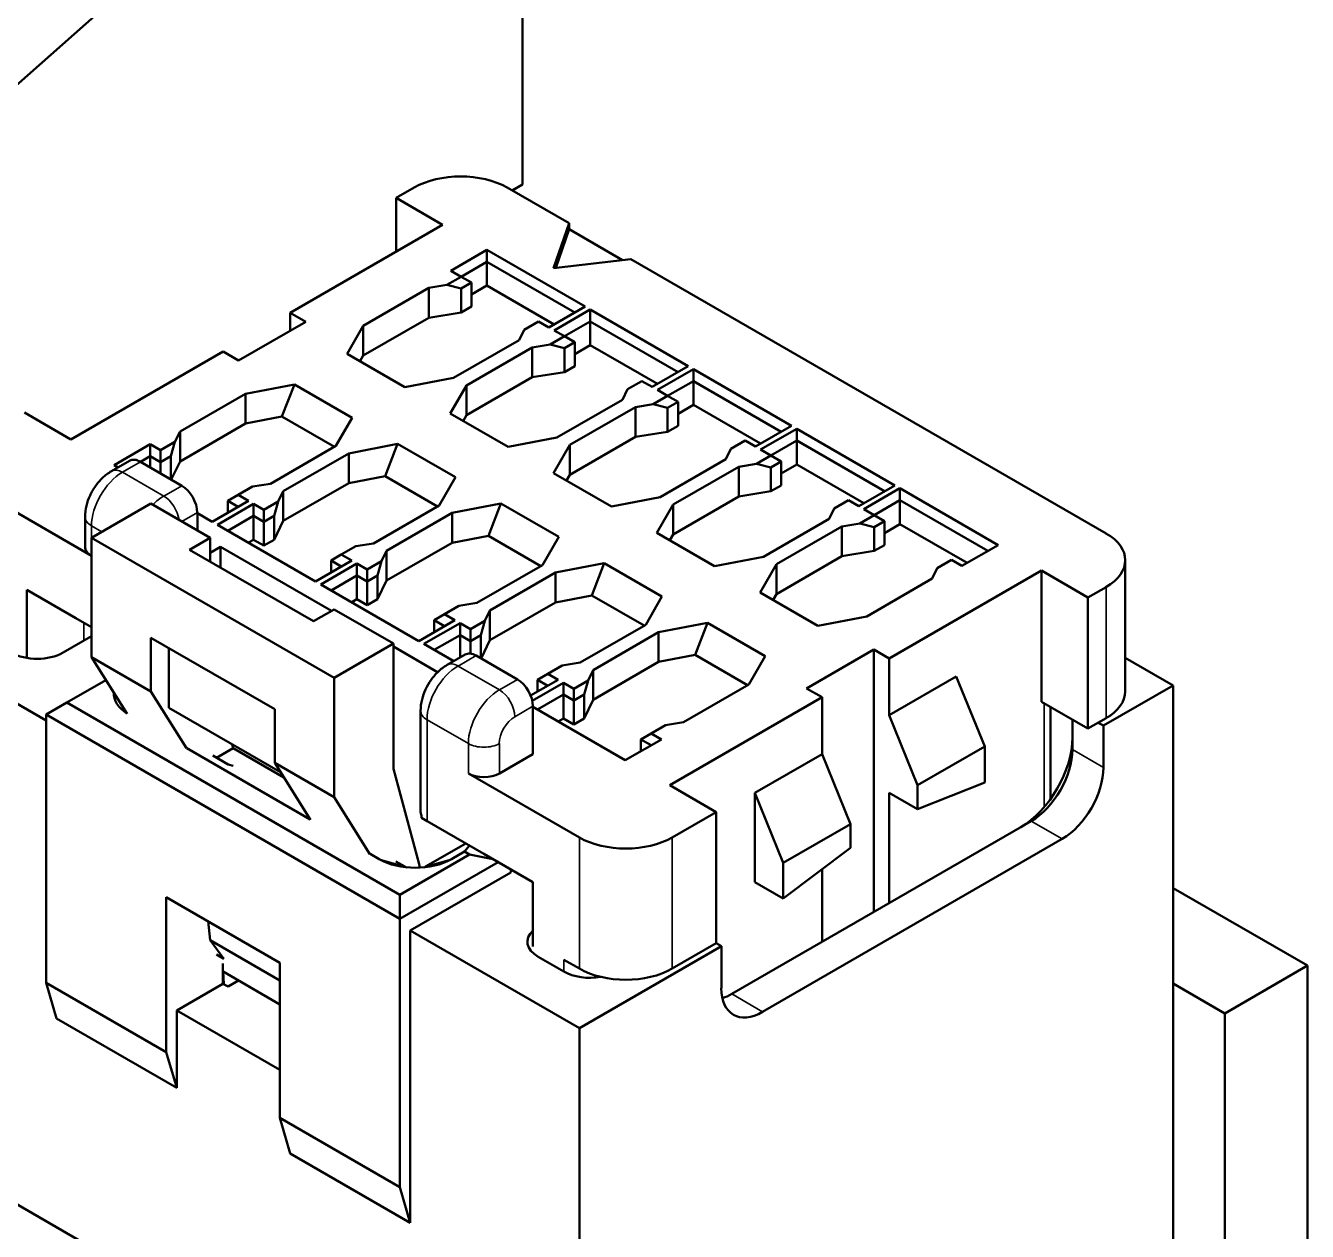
# Model space of a CAD drawing. Header units: millimetres. Extents: x 3100 to 5091, y 868 to 1900.
# Drawn here: x 4179.46 to 4197.02, y 1731.36 to 1747.87 of the extents above; entities that cross this region are included whole.
import ezdxf

# ---------------------------------------------------------------- set-up
doc = ezdxf.new("R2010")
doc.units = ezdxf.units.MM
doc.header["$LTSCALE"] = 1.8
doc.layers.add('외형선(ISO)', color=7, linetype='Continuous', lineweight=50)
doc.layers.add('좁은 외형선(ISO)', color=7, linetype='Continuous', lineweight=35)

msp = doc.modelspace()

# ---------------------------------------------------------------- linework, layer by layer
at = {"layer": '외형선(ISO)'}
for p, q in [((4186.267, 1752.224), (4186.267, 1745.692)), ((4178.843, 1746.616), (4181.53, 1748.999)), ((4184.782, 1745.651), (4184.535, 1745.508)), ((4186.055, 1745.651), (4186.904, 1745.161)), ((4186.267, 1745.692), (4186.126, 1745.61)), ((4184.535, 1744.773), (4184.535, 1745.508)), ((4184.535, 1745.508), (4185.171, 1745.141)), ((4183.085, 1743.936), (4185.171, 1745.141)), ((4186.904, 1745.161), (4186.692, 1744.549)), ((4186.904, 1745.079), (4186.721, 1744.552)), ((4186.904, 1745.161), (4186.904, 1745.079)), ((4187.634, 1744.658), (4186.904, 1745.079)), ((4185.779, 1744.798), (4185.284, 1744.512)), ((4187.123, 1744.022), (4185.779, 1744.798)), ((4185.779, 1744.798), (4185.779, 1744.634)), ((4185.284, 1744.512), (4185.426, 1744.43)), ((4185.779, 1744.634), (4185.426, 1744.43)), ((4185.779, 1744.634), (4185.779, 1744.308)), ((4186.981, 1743.94), (4185.779, 1744.634)), ((4186.692, 1744.549), (4187.752, 1744.671)), ((4187.752, 1744.671), (4194.258, 1740.915)), ((4185.426, 1744.43), (4185.229, 1744.317)), ((4185.426, 1744.43), (4185.567, 1744.349)), ((4185.567, 1744.349), (4185.426, 1744.267)), ((4185.567, 1744.349), (4185.567, 1744.022)), ((4184.086, 1743.759), (4184.984, 1744.277)), ((4185.229, 1744.317), (4184.984, 1744.277)), ((4184.984, 1744.277), (4184.984, 1743.869)), ((4185.229, 1744.317), (4185.426, 1744.267)), ((4185.426, 1744.267), (4185.426, 1743.94)), ((4185.779, 1744.308), (4185.567, 1744.185)), ((4186.699, 1743.777), (4185.779, 1744.308)), ((4185.567, 1744.022), (4185.426, 1743.94)), ((4186.628, 1743.736), (4187.123, 1744.022)), ((4182.378, 1743.283), (4183.297, 1743.814)), ((4183.085, 1743.936), (4183.085, 1743.691)), ((4183.297, 1743.814), (4183.085, 1743.936)), ((4184.086, 1743.35), (4184.984, 1743.869)), ((4185.426, 1743.94), (4184.984, 1743.869)), ((4186.29, 1743.704), (4186.486, 1743.818)), ((4186.486, 1743.818), (4186.628, 1743.736)), ((4187.194, 1743.981), (4186.699, 1743.695)), ((4187.194, 1743.818), (4186.84, 1743.614)), ((4188.537, 1743.206), (4187.194, 1743.981)), ((4187.194, 1743.981), (4187.194, 1743.818)), ((4187.194, 1743.818), (4187.194, 1743.491)), ((4188.396, 1743.124), (4187.194, 1743.818)), ((4183.863, 1743.373), (4184.086, 1743.759)), ((4184.086, 1743.759), (4184.086, 1743.35)), ((4186.221, 1743.563), (4186.29, 1743.704)), ((4186.699, 1743.695), (4186.84, 1743.614)), ((4186.221, 1743.563), (4185.323, 1743.044)), ((4185.5, 1742.942), (4186.398, 1743.461)), ((4186.644, 1743.5), (4186.398, 1743.461)), ((4186.398, 1743.461), (4186.398, 1743.052)), ((4186.84, 1743.614), (4186.644, 1743.5)), ((4186.644, 1743.5), (4186.84, 1743.45)), ((4186.84, 1743.614), (4186.981, 1743.532)), ((4186.981, 1743.532), (4186.84, 1743.45)), ((4186.981, 1743.532), (4186.981, 1743.206)), ((4187.194, 1743.491), (4186.981, 1743.369)), ((4188.113, 1742.961), (4187.194, 1743.491)), ((4180.08, 1742.201), (4182.166, 1743.406)), ((4182.166, 1743.406), (4182.378, 1743.283)), ((4184.655, 1742.916), (4183.863, 1743.373)), ((4184.04, 1743.271), (4184.086, 1743.35)), ((4186.84, 1743.45), (4186.84, 1743.124)), ((4186.84, 1743.124), (4186.398, 1743.052)), ((4186.981, 1743.206), (4186.84, 1743.124)), ((4188.042, 1742.92), (4188.537, 1743.206)), ((4188.608, 1743.165), (4188.113, 1742.879)), ((4189.951, 1742.389), (4188.608, 1743.165)), ((4188.608, 1743.165), (4188.608, 1743.001)), ((4182.474, 1742.828), (4183.142, 1742.956)), ((4182.972, 1742.516), (4183.142, 1742.956)), ((4183.142, 1742.956), (4183.934, 1742.499)), ((4185.323, 1743.044), (4184.655, 1742.916)), ((4185.277, 1742.556), (4185.5, 1742.942)), ((4185.5, 1742.534), (4186.398, 1743.052)), ((4185.5, 1742.942), (4185.5, 1742.534)), ((4187.704, 1742.888), (4187.901, 1743.001)), ((4187.901, 1743.001), (4188.042, 1742.92)), ((4188.608, 1743.001), (4188.254, 1742.797)), ((4188.608, 1743.001), (4188.608, 1742.675)), ((4189.81, 1742.307), (4188.608, 1743.001)), ((4181.576, 1742.309), (4182.474, 1742.828)), ((4182.474, 1742.828), (4182.474, 1742.42)), ((4187.636, 1742.746), (4187.704, 1742.888)), ((4188.254, 1742.797), (4188.058, 1742.684)), ((4188.113, 1742.879), (4188.254, 1742.797)), ((4188.254, 1742.797), (4188.396, 1742.716)), ((4187.636, 1742.746), (4186.738, 1742.228)), ((4186.914, 1742.126), (4187.812, 1742.644)), ((4188.058, 1742.684), (4187.812, 1742.644)), ((4187.812, 1742.644), (4187.812, 1742.236)), ((4188.058, 1742.684), (4188.254, 1742.634)), ((4188.396, 1742.716), (4188.254, 1742.634)), ((4188.254, 1742.634), (4188.254, 1742.307)), ((4188.396, 1742.716), (4188.396, 1742.389)), ((4188.608, 1742.675), (4188.396, 1742.552)), ((4189.527, 1742.144), (4188.608, 1742.675)), ((4179.444, 1742.569), (4180.08, 1742.201)), ((4181.576, 1741.901), (4182.474, 1742.42)), ((4182.474, 1742.42), (4182.972, 1742.516)), ((4182.972, 1742.516), (4183.69, 1742.101)), ((4183.934, 1742.499), (4183.711, 1742.113)), ((4186.069, 1742.099), (4185.277, 1742.556)), ((4185.454, 1742.454), (4185.5, 1742.534)), ((4181.576, 1742.309), (4181.507, 1742.168)), ((4181.576, 1742.309), (4181.576, 1741.901)), ((4186.738, 1742.228), (4186.069, 1742.099)), ((4186.914, 1741.717), (4187.812, 1742.236)), ((4188.254, 1742.307), (4187.812, 1742.236)), ((4188.396, 1742.389), (4188.254, 1742.307)), ((4189.456, 1742.103), (4189.951, 1742.389)), ((4190.022, 1742.348), (4189.527, 1742.062)), ((4191.366, 1741.573), (4190.022, 1742.348)), ((4190.022, 1742.348), (4190.022, 1742.185)), ((4181.169, 1742.136), (4180.674, 1741.85)), ((4181.31, 1742.054), (4181.169, 1742.136)), ((4181.169, 1742.136), (4181.169, 1741.973)), ((4181.507, 1742.168), (4181.31, 1742.054)), ((4181.31, 1742.054), (4181.31, 1741.891)), ((4181.507, 1742.168), (4181.452, 1741.973)), ((4183.711, 1742.113), (4182.813, 1741.595)), ((4183.888, 1742.011), (4184.556, 1742.14)), ((4184.386, 1741.699), (4184.556, 1742.14)), ((4184.556, 1742.14), (4185.348, 1741.683)), ((4186.692, 1741.74), (4186.914, 1742.126)), ((4186.914, 1742.126), (4186.914, 1741.717)), ((4189.05, 1741.93), (4189.118, 1742.071)), ((4189.118, 1742.071), (4189.315, 1742.185)), ((4189.315, 1742.185), (4189.456, 1742.103)), ((4189.527, 1742.062), (4189.668, 1741.981)), ((4190.022, 1742.185), (4189.668, 1741.981)), ((4190.022, 1742.185), (4190.022, 1741.858)), ((4191.224, 1741.491), (4190.022, 1742.185)), ((4180.637, 1741.767), (4180.885, 1741.91)), ((4181.169, 1741.973), (4181.035, 1741.895)), ((4181.6, 1741.568), (4181.035, 1741.895)), ((4181.169, 1741.973), (4181.169, 1741.817)), ((4181.31, 1741.891), (4181.169, 1741.973)), ((4181.452, 1741.973), (4181.31, 1741.891)), ((4181.31, 1741.891), (4181.31, 1741.736)), ((4181.452, 1741.973), (4181.452, 1741.654)), ((4181.576, 1741.901), (4181.455, 1741.652)), ((4182.99, 1741.493), (4183.888, 1742.011)), ((4183.888, 1742.011), (4183.888, 1741.603)), ((4189.05, 1741.93), (4188.152, 1741.411)), ((4189.668, 1741.981), (4189.472, 1741.867)), ((4189.668, 1741.981), (4189.81, 1741.899)), ((4189.81, 1741.899), (4189.668, 1741.817)), ((4189.81, 1741.899), (4189.81, 1741.573)), ((4180.674, 1741.85), (4180.728, 1741.819)), ((4187.483, 1741.283), (4186.692, 1741.74)), ((4186.868, 1741.638), (4186.914, 1741.717)), ((4188.328, 1741.309), (4189.227, 1741.828)), ((4189.472, 1741.867), (4189.227, 1741.828)), ((4189.227, 1741.828), (4189.227, 1741.419)), ((4189.472, 1741.867), (4189.668, 1741.817)), ((4189.668, 1741.817), (4189.668, 1741.491)), ((4190.022, 1741.858), (4189.81, 1741.736)), ((4190.941, 1741.328), (4190.022, 1741.858)), ((4182.371, 1741.442), (4182.568, 1741.555)), ((4182.568, 1741.555), (4182.813, 1741.595)), ((4182.99, 1741.085), (4183.888, 1741.603)), ((4183.888, 1741.603), (4184.386, 1741.699)), ((4184.386, 1741.699), (4185.104, 1741.285)), ((4185.348, 1741.683), (4185.125, 1741.297)), ((4189.81, 1741.573), (4189.668, 1741.491)), ((4190.871, 1741.287), (4191.366, 1741.573)), ((4191.436, 1741.532), (4190.941, 1741.246)), ((4192.78, 1740.756), (4191.436, 1741.532)), ((4191.436, 1741.532), (4191.436, 1741.368)), ((4180.363, 1740.609), (4178.843, 1741.487)), ((4182.018, 1741.074), (4182.513, 1741.36)), ((4182.371, 1741.442), (4182.23, 1741.36)), ((4182.23, 1741.36), (4182.23, 1741.197)), ((4182.371, 1741.279), (4182.23, 1741.36)), ((4182.513, 1741.36), (4182.371, 1741.442)), ((4182.921, 1741.351), (4182.725, 1741.238)), ((4182.921, 1741.351), (4182.866, 1741.156)), ((4182.99, 1741.493), (4182.921, 1741.351)), ((4182.99, 1741.493), (4182.99, 1741.085)), ((4188.152, 1741.411), (4187.483, 1741.283)), ((4188.328, 1740.901), (4189.227, 1741.419)), ((4189.668, 1741.491), (4189.227, 1741.419)), ((4190.533, 1741.255), (4190.729, 1741.368)), ((4190.729, 1741.368), (4190.871, 1741.287)), ((4191.436, 1741.368), (4191.083, 1741.164)), ((4192.638, 1740.674), (4191.436, 1741.368)), ((4191.436, 1741.368), (4191.436, 1741.042)), ((4181.176, 1741.323), (4180.363, 1740.854)), ((4181.176, 1741.323), (4181.989, 1740.854)), ((4181.813, 1740.956), (4181.813, 1741.201)), ((4181.813, 1741.193), (4182.018, 1741.074)), ((4182.583, 1741.319), (4182.088, 1741.034)), ((4182.725, 1741.238), (4182.583, 1741.319)), ((4182.583, 1741.319), (4182.583, 1741.156)), ((4182.725, 1741.238), (4182.725, 1741.074)), ((4185.125, 1741.297), (4184.227, 1740.778)), ((4184.404, 1740.676), (4185.302, 1741.195)), ((4185.302, 1741.195), (4185.97, 1741.323)), ((4185.302, 1741.195), (4185.302, 1740.787)), ((4185.801, 1740.883), (4185.97, 1741.323)), ((4185.97, 1741.323), (4186.762, 1740.866)), ((4188.106, 1740.923), (4188.328, 1741.309)), ((4188.328, 1741.309), (4188.328, 1740.901)), ((4190.464, 1741.113), (4190.533, 1741.255)), ((4190.941, 1741.246), (4191.083, 1741.164)), ((4180.275, 1740.732), (4180.275, 1741.14)), ((4182.088, 1741.034), (4183.432, 1740.258)), ((4182.583, 1741.156), (4182.23, 1740.952)), ((4182.583, 1741.156), (4182.583, 1740.829)), ((4182.725, 1741.074), (4182.583, 1741.156)), ((4182.866, 1741.156), (4182.725, 1741.074)), ((4182.725, 1741.074), (4182.725, 1740.748)), ((4182.866, 1741.156), (4182.866, 1740.829)), ((4182.99, 1741.085), (4182.866, 1740.829)), ((4190.464, 1741.113), (4189.566, 1740.595)), ((4189.743, 1740.493), (4190.641, 1741.011)), ((4190.886, 1741.051), (4190.641, 1741.011)), ((4190.641, 1741.011), (4190.641, 1740.603)), ((4191.083, 1741.164), (4190.886, 1741.051)), ((4190.886, 1741.051), (4191.083, 1741.001)), ((4191.083, 1741.164), (4191.224, 1741.083)), ((4191.224, 1741.083), (4191.083, 1741.001)), ((4191.083, 1741.001), (4191.083, 1740.674)), ((4191.224, 1741.083), (4191.224, 1740.756)), ((4191.436, 1741.042), (4191.224, 1740.919)), ((4192.355, 1740.511), (4191.436, 1741.042)), ((4180.363, 1740.854), (4183.686, 1738.935)), ((4180.363, 1740.854), (4180.363, 1739.221)), ((4181.989, 1740.854), (4181.706, 1740.691)), ((4181.989, 1740.527), (4181.989, 1740.854)), ((4182.583, 1740.829), (4182.513, 1740.789)), ((4182.725, 1740.748), (4182.583, 1740.829)), ((4182.866, 1740.829), (4182.725, 1740.748)), ((4185.302, 1740.787), (4185.801, 1740.883)), ((4185.801, 1740.883), (4186.518, 1740.468)), ((4186.762, 1740.866), (4186.54, 1740.48)), ((4188.898, 1740.466), (4188.106, 1740.923)), ((4188.283, 1740.821), (4188.328, 1740.901)), ((4181.706, 1740.691), (4183.403, 1739.711)), ((4181.989, 1740.65), (4182.131, 1740.732)), ((4183.651, 1739.854), (4182.131, 1740.732)), ((4182.131, 1740.732), (4182.131, 1740.446)), ((4183.785, 1740.625), (4183.982, 1740.739)), ((4183.982, 1740.739), (4184.227, 1740.778)), ((4184.404, 1740.676), (4184.335, 1740.535)), ((4184.404, 1740.268), (4185.302, 1740.787)), ((4184.404, 1740.676), (4184.404, 1740.268)), ((4191.083, 1740.674), (4190.641, 1740.603)), ((4191.224, 1740.756), (4191.083, 1740.674)), ((4192.285, 1740.47), (4192.78, 1740.756)), ((4183.432, 1740.258), (4183.927, 1740.544)), ((4183.997, 1740.503), (4183.502, 1740.217)), ((4183.785, 1740.625), (4183.644, 1740.544)), ((4183.644, 1740.544), (4183.644, 1740.38)), ((4183.785, 1740.462), (4183.644, 1740.544)), ((4183.927, 1740.544), (4183.785, 1740.625)), ((4184.139, 1740.421), (4183.997, 1740.503)), ((4183.997, 1740.503), (4183.997, 1740.34)), ((4184.335, 1740.535), (4184.139, 1740.421)), ((4184.335, 1740.535), (4184.28, 1740.34)), ((4186.54, 1740.48), (4185.641, 1739.962)), ((4186.716, 1740.378), (4187.385, 1740.507)), ((4187.215, 1740.066), (4187.385, 1740.507)), ((4187.385, 1740.507), (4188.176, 1740.05)), ((4189.566, 1740.595), (4188.898, 1740.466)), ((4189.52, 1740.107), (4189.743, 1740.493)), ((4189.743, 1740.084), (4190.641, 1740.603)), ((4189.743, 1740.493), (4189.743, 1740.084)), ((4191.947, 1740.438), (4192.143, 1740.552)), ((4192.143, 1740.552), (4192.285, 1740.47)), ((4194.521, 1738.752), (4194.521, 1740.548)), ((4183.997, 1740.34), (4183.644, 1740.135)), ((4183.997, 1740.34), (4183.997, 1740.013)), ((4184.139, 1740.258), (4183.997, 1740.34)), ((4184.139, 1740.421), (4184.139, 1740.258)), ((4184.28, 1740.34), (4184.139, 1740.258)), ((4184.28, 1740.34), (4184.28, 1740.013)), ((4185.818, 1739.86), (4186.716, 1740.378)), ((4186.716, 1740.378), (4186.716, 1739.97)), ((4191.878, 1740.297), (4190.98, 1739.778)), ((4193.374, 1740.405), (4191.288, 1739.201)), ((4191.878, 1740.297), (4191.947, 1740.438)), ((4194.01, 1740.037), (4193.374, 1740.405)), ((4193.374, 1740.405), (4193.374, 1738.609)), ((4179.479, 1739.209), (4179.479, 1740.14)), ((4180.151, 1739.752), (4179.479, 1740.14)), ((4183.502, 1740.217), (4184.846, 1739.441)), ((4184.139, 1740.258), (4184.139, 1739.931)), ((4184.404, 1740.268), (4184.28, 1740.013)), ((4194.258, 1740.18), (4194.01, 1740.037)), ((4183.997, 1740.013), (4183.927, 1739.972)), ((4184.139, 1739.931), (4183.997, 1740.013)), ((4184.28, 1740.013), (4184.139, 1739.931)), ((4185.396, 1739.922), (4185.641, 1739.962)), ((4185.818, 1739.452), (4186.716, 1739.97)), ((4186.716, 1739.97), (4187.215, 1740.066)), ((4187.215, 1740.066), (4187.933, 1739.652)), ((4188.176, 1740.05), (4187.954, 1739.664)), ((4190.312, 1739.65), (4189.52, 1740.107)), ((4189.697, 1740.005), (4189.743, 1740.084)), ((4194.01, 1738.241), (4194.01, 1740.037)), ((4183.686, 1739.874), (4183.403, 1739.711)), ((4183.686, 1739.874), (4184.5, 1739.405)), ((4185.2, 1739.809), (4185.058, 1739.727)), ((4185.2, 1739.809), (4185.396, 1739.922)), ((4185.341, 1739.727), (4185.2, 1739.809)), ((4185.818, 1739.86), (4185.75, 1739.718)), ((4185.818, 1739.86), (4185.818, 1739.452)), ((4190.98, 1739.778), (4190.312, 1739.65)), ((4179.744, 1738.353), (4177.57, 1739.609)), ((4180.363, 1739.629), (4180.151, 1739.752)), ((4184.846, 1739.441), (4185.341, 1739.727)), ((4185.412, 1739.686), (4184.917, 1739.401)), ((4185.058, 1739.727), (4185.058, 1739.564)), ((4185.2, 1739.646), (4185.058, 1739.727)), ((4185.553, 1739.605), (4185.412, 1739.686)), ((4185.412, 1739.686), (4185.412, 1739.523)), ((4185.75, 1739.718), (4185.553, 1739.605)), ((4185.553, 1739.605), (4185.553, 1739.441)), ((4185.75, 1739.718), (4185.695, 1739.523)), ((4187.954, 1739.664), (4187.056, 1739.145)), ((4188.131, 1739.562), (4188.799, 1739.69)), ((4188.629, 1739.25), (4188.799, 1739.69)), ((4188.799, 1739.69), (4189.591, 1739.233)), ((4180.363, 1739.507), (4179.974, 1739.282)), ((4181.176, 1738.752), (4181.176, 1739.486)), ((4181.176, 1739.486), (4182.873, 1738.507)), ((4185.412, 1739.523), (4185.058, 1739.319)), ((4185.412, 1739.523), (4185.412, 1739.216)), ((4185.553, 1739.441), (4185.412, 1739.523)), ((4185.695, 1739.523), (4185.553, 1739.441)), ((4185.553, 1739.441), (4185.553, 1739.269)), ((4185.695, 1739.523), (4185.695, 1739.205)), ((4185.818, 1739.452), (4185.698, 1739.203)), ((4187.232, 1739.043), (4188.131, 1739.562)), ((4188.131, 1739.562), (4188.131, 1739.154)), ((4181.424, 1739.343), (4181.424, 1738.527)), ((4184.5, 1739.405), (4183.686, 1738.935)), ((4184.5, 1737.69), (4184.5, 1739.405)), ((4185.104, 1739.015), (4184.5, 1739.364)), ((4184.917, 1739.401), (4185.324, 1739.166)), ((4185.233, 1739.113), (4185.481, 1739.256)), ((4188.131, 1739.154), (4188.629, 1739.25)), ((4188.629, 1739.25), (4189.347, 1738.835)), ((4191.076, 1739.323), (4190.156, 1738.792)), ((4191.076, 1739.323), (4191.076, 1735.73)), ((4191.288, 1739.201), (4191.076, 1739.323)), ((4180.363, 1739.221), (4181.176, 1738.752)), ((4180.363, 1739.221), (4180.853, 1738.443)), ((4185.631, 1739.241), (4186.197, 1738.915)), ((4186.614, 1738.992), (4186.81, 1739.106)), ((4186.81, 1739.106), (4187.056, 1739.145)), ((4187.232, 1738.635), (4188.131, 1739.154)), ((4189.591, 1739.233), (4189.368, 1738.847)), ((4191.288, 1738.425), (4191.288, 1739.201)), ((4195.177, 1738.833), (4194.521, 1739.212)), ((4180.027, 1738.598), (4180.561, 1738.907)), ((4183.686, 1738.935), (4183.686, 1737.302)), ((4186.378, 1738.693), (4186.755, 1738.911)), ((4186.614, 1738.992), (4186.472, 1738.911)), ((4186.472, 1738.911), (4186.472, 1738.747)), ((4186.614, 1738.829), (4186.472, 1738.911)), ((4186.755, 1738.911), (4186.614, 1738.992)), ((4187.164, 1738.902), (4186.967, 1738.788)), ((4187.164, 1738.902), (4187.109, 1738.707)), ((4187.232, 1739.043), (4187.164, 1738.902)), ((4187.232, 1739.043), (4187.232, 1738.635)), ((4192.207, 1738.956), (4191.288, 1738.425)), ((4192.207, 1738.956), (4192.596, 1737.996)), ((4181.176, 1738.752), (4181.666, 1737.973)), ((4186.826, 1738.87), (4186.4, 1738.624)), ((4186.967, 1738.788), (4186.826, 1738.87)), ((4186.826, 1738.87), (4186.826, 1738.707)), ((4186.967, 1738.788), (4186.967, 1738.625)), ((4189.368, 1738.847), (4188.47, 1738.329)), ((4190.156, 1738.792), (4190.368, 1738.67)), ((4194.222, 1738.282), (4195.177, 1738.833)), ((4195.177, 1738.833), (4195.177, 1727.402)), ((4180.027, 1738.598), (4179.744, 1738.435)), ((4184.588, 1735.965), (4180.027, 1738.598)), ((4186.409, 1737.894), (4186.409, 1738.547)), ((4186.826, 1738.707), (4186.472, 1738.502)), ((4186.967, 1738.625), (4186.826, 1738.707)), ((4186.826, 1738.707), (4186.826, 1738.38)), ((4187.109, 1738.707), (4186.967, 1738.625)), ((4186.967, 1738.625), (4186.967, 1738.298)), ((4187.109, 1738.707), (4187.109, 1738.38)), ((4187.232, 1738.635), (4187.109, 1738.38)), ((4190.368, 1738.67), (4188.283, 1737.466)), ((4190.368, 1738.67), (4190.368, 1737.894)), ((4194.01, 1738.241), (4193.374, 1738.609)), ((4184.588, 1735.639), (4179.744, 1738.435)), ((4179.744, 1734.761), (4179.744, 1738.435)), ((4181.424, 1738.527), (4182.954, 1737.643)), ((4182.873, 1737.772), (4182.873, 1738.507)), ((4184.871, 1737.098), (4184.871, 1738.486)), ((4186.409, 1738.539), (4187.674, 1737.808)), ((4186.826, 1738.38), (4186.755, 1738.339)), ((4186.967, 1738.298), (4186.826, 1738.38)), ((4187.109, 1738.38), (4186.967, 1738.298)), ((4191.677, 1737.466), (4191.288, 1738.425)), ((4193.497, 1738.537), (4193.497, 1737.276)), ((4194.01, 1738.241), (4194.258, 1738.384)), ((4188.028, 1738.176), (4188.224, 1738.289)), ((4188.224, 1738.289), (4188.47, 1738.329)), ((4193.798, 1737.955), (4193.798, 1738.364)), ((4194.222, 1738.282), (4194.152, 1738.323)), ((4194.222, 1737.71), (4194.222, 1738.282)), ((4182.305, 1737.974), (4182.29, 1738.026)), ((4187.674, 1737.808), (4188.169, 1738.094)), ((4188.028, 1738.176), (4187.887, 1738.094)), ((4188.028, 1738.013), (4187.887, 1738.094)), ((4187.887, 1738.094), (4187.887, 1737.931)), ((4188.169, 1738.094), (4188.028, 1738.176)), ((4183.36, 1736.998), (4181.669, 1737.975)), ((4182.023, 1737.873), (4182.235, 1737.75)), ((4182.076, 1737.842), (4182.305, 1737.974)), ((4182.998, 1737.574), (4182.305, 1737.974)), ((4185.949, 1737.629), (4186.409, 1737.894)), ((4190.368, 1737.894), (4189.449, 1737.363)), ((4190.368, 1737.894), (4190.757, 1736.935)), ((4192.596, 1737.996), (4191.677, 1737.466)), ((4192.596, 1737.506), (4192.596, 1737.996)), ((4182.305, 1737.73), (4182.235, 1737.75)), ((4182.873, 1737.772), (4183.363, 1736.993)), ((4182.873, 1737.772), (4183.686, 1737.302)), ((4184.853, 1736.384), (4184.5, 1737.69)), ((4187.045, 1736.751), (4185.525, 1737.629)), ((4191.677, 1737.139), (4192.596, 1737.506)), ((4188.919, 1737.098), (4188.283, 1737.466)), ((4189.449, 1737.363), (4189.449, 1736.139)), ((4189.838, 1736.404), (4189.449, 1737.363)), ((4191.288, 1735.853), (4191.288, 1737.363)), ((4191.288, 1737.363), (4191.677, 1737.139)), ((4191.677, 1737.466), (4191.677, 1737.139)), ((4183.686, 1737.302), (4184.177, 1736.524)), ((4184.881, 1737.02), (4184.881, 1737.053)), ((4184.881, 1737.02), (4184.959, 1736.976)), ((4184.959, 1736.976), (4185.737, 1736.527)), ((4188.919, 1737.098), (4188.318, 1736.751)), ((4188.919, 1735.302), (4188.919, 1737.098)), ((4189.131, 1734.608), (4193.232, 1736.976)), ((4190.757, 1736.935), (4189.838, 1736.404)), ((4190.757, 1736.608), (4190.757, 1736.935)), ((4185.489, 1736.669), (4184.939, 1736.352)), ((4185.472, 1736.557), (4185.542, 1736.639)), ((4189.555, 1734.363), (4193.657, 1736.731)), ((4184.303, 1736.454), (4184.179, 1736.525)), ((4184.588, 1735.965), (4185.542, 1736.516)), ((4185.472, 1736.557), (4185.293, 1736.454)), ((4185.472, 1736.557), (4185.542, 1736.516)), ((4185.861, 1736.455), (4185.542, 1736.516)), ((4186.409, 1736.139), (4185.737, 1736.527)), ((4189.838, 1735.914), (4190.757, 1736.608)), ((4184.533, 1736.423), (4184.656, 1736.352)), ((4184.588, 1735.639), (4185.931, 1736.414)), ((4184.729, 1735.475), (4186.108, 1736.271)), ((4184.859, 1736.337), (4184.853, 1736.384)), ((4186.108, 1736.312), (4186.108, 1736.271)), ((4189.838, 1736.404), (4189.838, 1735.914)), ((4190.368, 1736.315), (4190.368, 1735.322)), ((4186.409, 1736.139), (4186.409, 1735.26)), ((4189.449, 1736.139), (4189.838, 1735.914)), ((4181.388, 1733.812), (4181.388, 1735.935)), ((4182.944, 1735.036), (4181.388, 1735.935)), ((4184.588, 1735.639), (4184.588, 1735.965)), ((4195.177, 1736.057), (4197.015, 1734.996)), ((4181.988, 1735.343), (4181.963, 1735.603)), ((4184.588, 1731.964), (4184.588, 1735.639)), ((4187.045, 1734.138), (4184.729, 1735.475)), ((4184.729, 1735.475), (4184.729, 1731.474)), ((4182.944, 1734.792), (4181.988, 1735.343)), ((4182.178, 1735.087), (4181.988, 1735.343)), ((4187.045, 1734.138), (4188.99, 1735.261)), ((4188.318, 1734.955), (4188.919, 1735.302)), ((4188.99, 1735.261), (4188.919, 1735.302)), ((4188.99, 1735.261), (4188.99, 1734.689)), ((4182.074, 1735.148), (4182.178, 1735.087)), ((4182.944, 1732.914), (4182.944, 1735.036)), ((4186.479, 1735.118), (4186.833, 1734.914)), ((4186.833, 1735.077), (4187.045, 1734.955)), ((4182.164, 1735.026), (4182.164, 1734.749)), ((4182.166, 1734.914), (4182.164, 1734.917)), ((4182.944, 1734.465), (4182.166, 1734.914)), ((4182.175, 1734.743), (4182.166, 1734.914)), ((4195.884, 1734.342), (4197.015, 1734.996)), ((4197.015, 1734.996), (4197.015, 1721.442)), ((4181.388, 1733.812), (4179.744, 1734.761)), ((4179.886, 1734.271), (4179.744, 1734.761)), ((4182.164, 1734.749), (4181.53, 1734.383)), ((4182.235, 1734.709), (4182.164, 1734.749)), ((4182.235, 1734.709), (4182.378, 1734.792)), ((4195.884, 1734.342), (4195.177, 1734.751)), ((4181.53, 1734.383), (4182.944, 1733.567)), ((4181.53, 1734.383), (4181.53, 1733.322)), ((4195.884, 1720.789), (4195.884, 1734.342)), ((4181.53, 1733.322), (4179.886, 1734.271)), ((4187.045, 1726.79), (4187.045, 1734.138)), ((4181.53, 1733.322), (4181.388, 1733.812)), ((4184.588, 1731.964), (4182.944, 1732.914)), ((4183.085, 1732.424), (4182.944, 1732.914)), ((4184.729, 1731.474), (4183.085, 1732.424)), ((4186.197, 1727.77), (4178.418, 1732.26)), ((4184.729, 1731.474), (4184.588, 1731.964))]:
    msp.add_line(p, q, dxfattribs=at)
for centre, major_axis, start_param, end_param in [((4185.419, 1745.283), (-0.9, 0), 3.926991, 5.497787), ((4181.035, 1741.65), (-0.15, 0.26), 5.497787, 6.283185), ((4181.6, 1741.323), (0.15, -0.26), 0.785398, 2.356194), ((4193.621, 1740.548), (0.9, 0), 5.497787, 7.068583), ((4180.575, 1740.732), (-0.3, 0), 0, 0.785398), ((4179.62, 1739.486), (0.5, 0), 3.926991, 5.497787), ((4185.631, 1738.996), (-0.15, 0.26), 5.497787, 6.283185), ((4186.197, 1738.67), (0.15, -0.26), 0.785398, 2.356194), ((4181.368, 1738.72), (-0.7, 0), 6.244873, 7.019039), ((4193.621, 1738.752), (0.9, 0), 5.497787, 6.283185), ((4193.091, 1737.71), (-0.5, -0.866), 0.785398, 2.356194), ((4193.232, 1737.629), (-0.4, -0.693), 0.785398, 2.356194), ((4193.657, 1737.384), (0.4, 0.693), 3.926991, 5.497787), ((4185.737, 1737.751), (-0.3, 0), 0.785398, 2.356194), ((4185.171, 1737.098), (-0.3, 0), 0, 0.261799), ((4187.681, 1737.119), (0.9, 0), 3.926991, 5.497787), ((4184.798, 1736.74), (-0.7, 0), 0.785398, 2.356194), ((4184.798, 1736.433), (-0.2, 0), 0.785398, 0.919978), ((4184.798, 1736.433), (-0.2, 0), 2.221614, 2.356194), ((4186.833, 1735.322), (-0.5, 0), 5.725586, 7.068583), ((4187.187, 1735.118), (0.5, 0), 3.926991, 5.014964), ((4187.681, 1735.322), (-0.9, 0), 0.785398, 2.356194), ((4189.555, 1735.016), (-0.4, -0.693), 5.497787, 7.068583), ((4189.131, 1735.261), (-0.4, -0.693), 0.55899, 0.785398)]:
    msp.add_ellipse(centre, major_axis=major_axis, ratio=0.57735, start_param=start_param, end_param=end_param, dxfattribs=at)
for points in [[(4180.637, 1741.767), (4180.591, 1741.741), (4180.551, 1741.709), (4180.478, 1741.64), (4180.446, 1741.602), (4180.389, 1741.521), (4180.364, 1741.478), (4180.322, 1741.388), (4180.306, 1741.341), (4180.282, 1741.243), (4180.275, 1741.193), (4180.275, 1741.14)], [(4185.233, 1739.113), (4185.188, 1739.087), (4185.147, 1739.056), (4185.075, 1738.986), (4185.042, 1738.948), (4184.985, 1738.867), (4184.96, 1738.824), (4184.919, 1738.734), (4184.902, 1738.687), (4184.878, 1738.59), (4184.871, 1738.539), (4184.871, 1738.486)]]:
    msp.add_open_spline(points, degree=3, knots=[0, 0, 0, 0, 0.314159, 0.314159, 0.628319, 0.628319, 0.942478, 0.942478, 1.256637, 1.256637, 1.570796, 1.570796, 1.570796, 1.570796], dxfattribs=at)
at = {"layer": '좁은 외형선(ISO)'}
for p, q in [((4180.787, 1741.752), (4181.035, 1741.895)), ((4181.353, 1741.426), (4180.787, 1741.752)), ((4181.6, 1741.568), (4181.353, 1741.426)), ((4181.813, 1741.201), (4181.6, 1741.079)), ((4180.504, 1740.936), (4180.363, 1741.017)), ((4180.363, 1740.854), (4180.363, 1741.017)), ((4194.258, 1738.384), (4194.258, 1740.18)), ((4180.257, 1739.446), (4180.257, 1739.69)), ((4185.383, 1739.099), (4185.631, 1739.241)), ((4185.383, 1739.099), (4185.949, 1738.772)), ((4186.197, 1738.915), (4185.949, 1738.772)), ((4186.409, 1738.547), (4186.161, 1738.405)), ((4193.409, 1738.588), (4193.409, 1737.165)), ((4184.959, 1738.364), (4185.525, 1738.037)), ((4184.959, 1736.976), (4184.959, 1738.364)), ((4185.525, 1738.037), (4185.525, 1737.629)), ((4185.949, 1738.037), (4185.949, 1737.629)), ((4194.222, 1737.71), (4193.798, 1737.955)), ((4193.657, 1736.731), (4193.232, 1736.976)), ((4187.045, 1736.751), (4187.045, 1734.955)), ((4188.318, 1736.751), (4188.318, 1734.955)), ((4184.303, 1736.454), (4184.656, 1736.352)), ((4185.293, 1736.454), (4184.939, 1736.352)), ((4186.833, 1734.914), (4186.833, 1735.077)), ((4187.257, 1734.832), (4187.257, 1734.864)), ((4189.555, 1734.363), (4189.131, 1734.608))]:
    msp.add_line(p, q, dxfattribs=at)
for centre, major_axis, start_param, end_param in [((4180.787, 1741.262), (0.3, 0.52), 0.785398, 2.356194), ((4180.787, 1741.507), (-0.15, 0.26), 5.497787, 6.283185), ((4181.353, 1740.936), (-0.3, -0.52), 3.926991, 4.287215), ((4181.353, 1741.181), (-0.15, 0.26), 4.094439, 5.497787), ((4180.575, 1741.14), (-0.3, 0), 0, 0.785398), ((4185.383, 1738.609), (0.3, 0.52), 0.785398, 2.356194), ((4185.383, 1738.854), (-0.15, 0.26), 5.497787, 6.283185), ((4185.949, 1738.282), (-0.3, -0.52), 3.926991, 5.497787), ((4185.949, 1738.527), (-0.15, 0.26), 3.926991, 5.497787), ((4185.171, 1738.486), (-0.3, 0), 0, 0.785398), ((4186.161, 1738.16), (-0.15, -0.26), 3.926991, 5.497787), ((4185.737, 1738.16), (-0.3, 0), 0.785398, 2.356195)]:
    msp.add_ellipse(centre, major_axis=major_axis, ratio=0.57735, start_param=start_param, end_param=end_param, dxfattribs=at)

doc.saveas('drawing.dxf')
